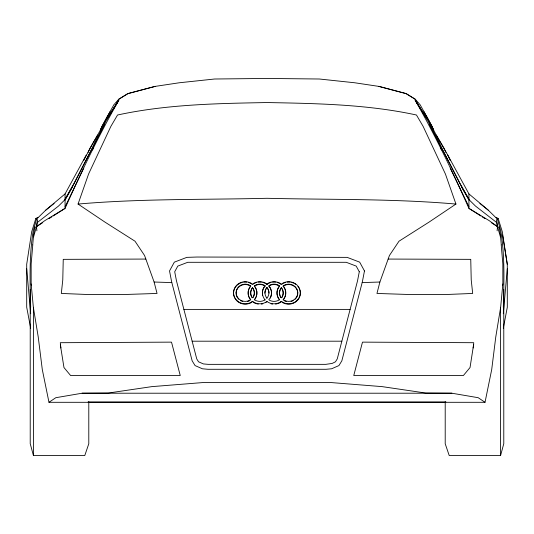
<?xml version="1.0" encoding="UTF-8"?>
<svg xmlns="http://www.w3.org/2000/svg" width="534" height="534" viewBox="0 0 534 534"><rect width="100%" height="100%" fill="white"/><g stroke="black" fill="none" stroke-linecap="round" stroke-linejoin="round"><path stroke-width="0.8" d="M473.658 344.337L473.705 342.708L362.486 342.134L353.755 375.536L463.385 375.536L470.033 367.546L473.658 344.337L473.157 347.968M32.728 244.852L33.622 234.326L34.87 227.09L36.839 227.09M503.302 307.277C504.029 281.805 504.897 256.073 500.785 230.781L497.414 219.114L488.136 210.049L468.932 193.902L447.759 155.067L437.753 137.952L426.025 115.384M502.574 285.39L502.621 284.816M32.768 244.979L31.152 264.05L31.152 284.208M502.848 284.021L500.618 307.511L495.779 336.901L491.707 369.548L485.026 402.302L48.974 402.302L42.293 369.548L38.221 336.901L33.382 307.511L31.152 284.021M36.786 225.955L37.126 222.665L58.546 206.031L65.068 199.589L72.364 186.78M497.101 230.801L497.534 226.65L496.42 219.968L498.155 218.473L496.119 217.358M503.308 313.752L507.3 268.789M36.259 228.278L37.58 219.968L35.845 218.473L37.881 217.358M503.328 328.23L507.3 307.224L507.3 264.263L502.534 235.013M145.849 259.063L63.246 259.35L62.778 279.883L61.323 293.446L86.321 294.454L126.351 294.454L157.043 293.446L154.112 282.025L144.56 255.492L135.009 241.208L104.871 222.057L78.051 204.061L88.584 174.017L110.858 126.411L117.54 115.004C166.588 104.384 217.018 103.462 267 102.555C316.982 103.462 367.412 104.384 416.46 115.004L423.142 126.411L445.416 174.017L455.949 204.061L429.129 222.057L398.991 241.208L389.44 255.492L379.888 282.025L376.957 293.446L407.649 294.454L447.679 294.454L472.677 293.446L471.222 279.883L470.754 259.35L388.151 259.063M445.209 401.695L445.209 443.767L449.221 455.549L500.572 455.549L503.782 443.674L503.782 289.341M33.589 236.882L36.466 226.65L44.863 220.615L65.068 208.38C81.442 171.588 98.83 135.322 118.762 100.352L118.762 99.237L127.76 93.604L155.087 86.401L179.264 82.77L214.655 79.005L267 78.451L319.345 79.005L354.736 82.77L378.913 86.401L406.24 93.604L415.238 99.237L420.158 104.804L431.893 125.964L433.127 129.061M35.845 218.473L31.7 231.749L26.7 264.263L26.7 307.224L30.672 328.23M92.549 149.954L93.47 147.631M100.873 129.061L102.107 125.964L113.842 104.804L118.762 99.237L128.053 93.604L155.087 86.401M83.845 160.247C91.508 145.114 100.599 130.71 107.975 115.384M88.043 152.43L90.139 147.925L97.655 135.069M65.068 206.818L83.805 168.023M104.25 124.923L73.892 183.649L65.068 199.122M103.556 126.371L71.015 189.537L65.068 199.99M94.158 144.554L107.908 117.32L118.762 99.998M100.405 129.942L110.024 111.693M30.698 307.277C29.971 281.805 29.103 256.073 33.215 230.781L36.586 219.114L45.864 210.049L65.068 193.902L86.241 155.067M107.508 118.154L118.762 100.185M107.02 119.182L118.568 100.719M250.726 285.957L249.692 287.232A11.695 11.06 0 0 0 249.692 298.292L250.726 299.567L249.792 300.248A9.131 8.637 0 0 1 236.095 292.766A9.131 8.637 0 0 1 249.792 285.283L250.726 286.317L249.692 287.592A11.695 11.06 0 0 0 249.692 298.653L250.726 299.928M252.522 287.686L251.908 288.44A9.131 8.637 0 0 0 251.908 297.084L252.522 297.839L253.136 297.084A9.131 8.637 0 0 0 253.136 288.44L252.522 287.686L251.908 288.801A9.131 8.637 0 0 0 251.908 297.445M254.317 299.928L255.352 298.653A11.695 11.06 0 0 0 255.352 287.592L254.317 286.317L255.252 285.283A9.131 8.637 0 0 1 264.383 285.283L265.104 285.803L263.943 287.232A11.695 11.06 0 0 0 263.943 298.292L265.104 300.081M265.104 285.803L263.943 287.592A11.695 11.06 0 0 0 262.601 295.282M266.947 298.045L267.728 297.084A9.131 8.637 0 0 0 267.728 288.44L266.947 287.479L266.166 288.44A9.131 8.637 0 0 0 266.166 297.084L266.947 298.406M266.947 287.479L266.166 288.801A9.131 8.637 0 0 0 264.937 293.126M279.569 285.957L278.534 287.232A11.695 11.06 0 0 0 278.534 298.292L279.569 299.567L278.641 300.248A9.131 8.637 0 0 1 269.503 300.248L268.789 299.721L269.944 298.292A11.695 11.06 0 0 0 269.944 287.232L268.789 285.803L269.503 285.283A9.131 8.637 0 0 1 278.641 285.283L279.569 286.317L278.534 287.592A11.695 11.06 0 0 0 278.534 298.653L279.569 299.928M281.365 287.686L280.75 288.44A9.131 8.637 0 0 0 280.75 297.084L281.365 297.839L281.979 297.084A9.131 8.637 0 0 0 281.979 288.44L281.365 287.686L280.75 288.801A9.131 8.637 0 0 0 279.843 295.362M283.167 299.928L284.201 298.653A11.695 11.06 0 0 0 284.201 287.592L283.167 286.317L284.095 285.283A9.131 8.637 0 0 1 297.792 292.766A9.131 8.637 0 0 1 284.095 300.248L283.167 299.567L284.201 298.292A11.695 11.06 0 0 0 284.201 287.232L283.167 285.957M54.114 203.461L45.864 210.049M253.003 284.242L253.97 283.541M254.317 286.317L255.252 285.643A9.131 8.637 0 0 1 264.383 285.643L265.104 286.164M266.947 284.115L268.228 283.18A11.695 11.06 0 0 1 279.916 283.18L281.365 284.235L282.813 283.18A11.695 11.06 0 0 1 300.355 292.766A11.695 11.06 0 0 1 282.813 302.344L281.365 301.296L279.916 302.344A11.695 11.06 0 0 1 268.228 302.344L266.947 301.416L265.665 302.344A11.695 11.06 0 0 1 253.97 302.344L252.522 301.296L251.073 302.344A11.695 11.06 0 0 1 233.532 292.766A11.695 11.06 0 0 1 251.073 283.18L252.522 284.235L253.97 283.18A11.695 11.06 0 0 1 265.665 283.18L266.947 284.475L268.228 283.541M251.554 302.357L252.522 301.296M281.852 284.242L282.813 283.541M283.167 286.317L284.095 285.643A9.131 8.637 0 0 1 297.792 293.126M265.104 299.721L264.383 300.248A9.131 8.637 0 0 1 255.252 300.248L254.317 299.567L255.352 298.292A11.695 11.06 0 0 0 255.352 287.232L254.317 285.957M265.665 302.705L266.947 301.416M280.403 302.357L281.365 301.296M48.974 402.302L55.81 397.703L82.102 393.218L108.235 393.051L151.856 386.629L202.406 382.604L331.594 382.604L382.144 386.629L425.765 393.051L451.897 393.218L478.19 397.703L485.026 402.302M42.74 222.638L36.466 226.65L36.899 230.801M49.021 218.626L51.811 216.844M53.206 215.956L65.068 208.38L65.068 193.902M78.051 204.061C140.896 198.568 204.001 199.829 267 198.294C329.999 199.829 393.104 198.568 455.949 204.061M362.172 282.593L379.888 282.025M341.853 341.199L192.147 341.199M497.161 227.09L499.13 227.09L500.378 234.326L501.272 244.852M183.883 309.393L350.117 309.393M82.102 393.218L451.897 393.218M88.083 401.995L445.917 401.995M30.218 289.341L30.218 443.674L33.428 455.549L84.779 455.549L88.791 443.767L88.791 401.695M154.112 282.025L171.828 282.593M378.913 86.401L405.947 93.604L415.238 99.237L415.238 100.352C435.17 135.322 452.558 171.588 468.932 208.38L480.794 215.956M482.189 216.844L484.979 218.626M491.26 222.638L497.534 226.65L500.411 236.882M280.884 284.242L279.916 283.541A11.695 11.06 0 0 0 277.099 282.439M279.569 286.317L278.641 285.643A9.131 8.637 0 0 0 269.503 285.643L268.789 286.164L269.944 287.592A11.695 11.06 0 0 1 270.892 289.568M265.665 283.541L266.947 284.475M281.852 302.004L282.813 302.705A11.695 11.06 0 0 0 295.783 301.904A11.695 11.06 0 0 0 299.954 290.262M252.041 284.242L251.073 283.541A11.695 11.06 0 0 0 248.257 282.439M250.726 286.317L249.792 285.643A9.131 8.637 0 0 0 237.984 287.866A9.131 8.637 0 0 0 238.771 299.234M253.003 302.004L253.97 302.705A11.695 11.06 0 0 0 256.06 303.599M488.136 210.049L479.886 203.461M461.636 186.78L468.932 199.589L475.454 206.031L496.874 222.665L497.214 225.955M281.365 288.046L281.979 288.801A9.131 8.637 0 0 1 281.979 297.445M266.947 287.839L267.728 288.801A9.131 8.637 0 0 1 268.949 293.126M252.522 288.046L253.136 288.801A9.131 8.637 0 0 1 253.136 297.445M415.432 100.719L426.98 119.182M415.238 99.998L426.092 117.32L439.842 144.554M426.492 118.154L415.238 100.185M436.345 135.069L443.861 147.925L445.957 152.43M468.932 199.122L460.108 183.649L429.75 124.923M468.932 199.99L462.985 189.537L430.444 126.371M423.976 111.693L433.595 129.942M450.195 168.023L468.932 206.818M447.759 155.067L450.155 160.247M440.53 147.631L441.451 149.954M498.155 218.473L502.3 231.749L507.3 264.51M60.843 347.968L63.967 367.546L70.615 375.536L180.245 375.536L171.514 342.134L60.295 342.708L60.843 347.968L60.342 344.337M497.741 228.278L497.534 226.65L489.137 220.615L468.932 208.38L468.932 193.902M26.7 268.789L30.692 313.752M501.232 244.979L502.848 264.05L502.848 284.208M31.379 284.816L31.426 285.39M500.572 307.284L500.572 455.549M33.428 307.284L33.428 455.549M297.758 293.874A9.131 8.637 0 0 1 296.57 297.445M296.143 298.079A9.131 8.637 0 0 1 295.122 299.234M293.226 300.609A9.131 8.637 0 0 1 291.023 301.47M286.297 301.47A9.131 8.637 0 0 1 284.095 300.609M280.75 297.445A9.131 8.637 0 0 1 280.076 296.076M283.487 283.2A11.695 11.06 0 0 1 285.637 282.439M287.132 282.152A11.695 11.06 0 0 1 290.189 282.152M291.691 282.439A11.695 11.06 0 0 1 293.833 283.2M294.508 283.541A11.695 11.06 0 0 1 295.783 284.348M297.939 286.391A11.695 11.06 0 0 1 299.734 289.568M279.916 302.705A11.695 11.06 0 0 1 277.827 303.599M277.099 303.813A11.695 11.06 0 0 1 275.597 304.093M272.547 304.093A11.695 11.06 0 0 1 271.045 303.813M268.896 283.2A11.695 11.06 0 0 1 271.045 282.439M272.547 282.152A11.695 11.06 0 0 1 275.597 282.152M271.112 290.262A11.695 11.06 0 0 1 270.304 298.019M262.841 303.813A11.695 11.06 0 0 1 261.346 304.093M258.289 304.093A11.695 11.06 0 0 1 256.787 303.813M254.645 283.2A11.695 11.06 0 0 1 256.787 282.439M258.289 282.152A11.695 11.06 0 0 1 261.346 282.152M262.841 282.439A11.695 11.06 0 0 1 264.991 283.2M251.073 302.705A11.695 11.06 0 0 1 248.984 303.599M248.257 303.813A11.695 11.06 0 0 1 234.426 297.358A11.695 11.06 0 0 1 239.379 283.541M240.053 283.2A11.695 11.06 0 0 1 242.202 282.439M243.698 282.152A11.695 11.06 0 0 1 246.755 282.152M249.792 300.609A9.131 8.637 0 0 1 247.589 301.47M242.863 301.47A9.131 8.637 0 0 1 240.66 300.609M359.295 271.746L357.506 280.937L337.254 358.895L335.472 361.798L332.155 363.434L325.827 364.355L208.173 364.355L203.387 363.928L198.528 361.798L196.746 358.895L176.494 280.937L174.705 271.746L177.789 266.099L187.728 262.301L346.272 262.301L356.211 266.099L359.295 271.746M364.468 270.945L362.319 282.025L341.84 360.851L338.93 365.583L331.594 368.787L326.054 369.288L207.946 369.288L202.406 368.787L195.07 365.583L192.16 360.851L171.681 282.025L169.532 270.945L174.331 262.147L186.813 257.368L196.939 257.034L347.187 257.368L359.669 262.147L364.468 270.945"/></g></svg>
